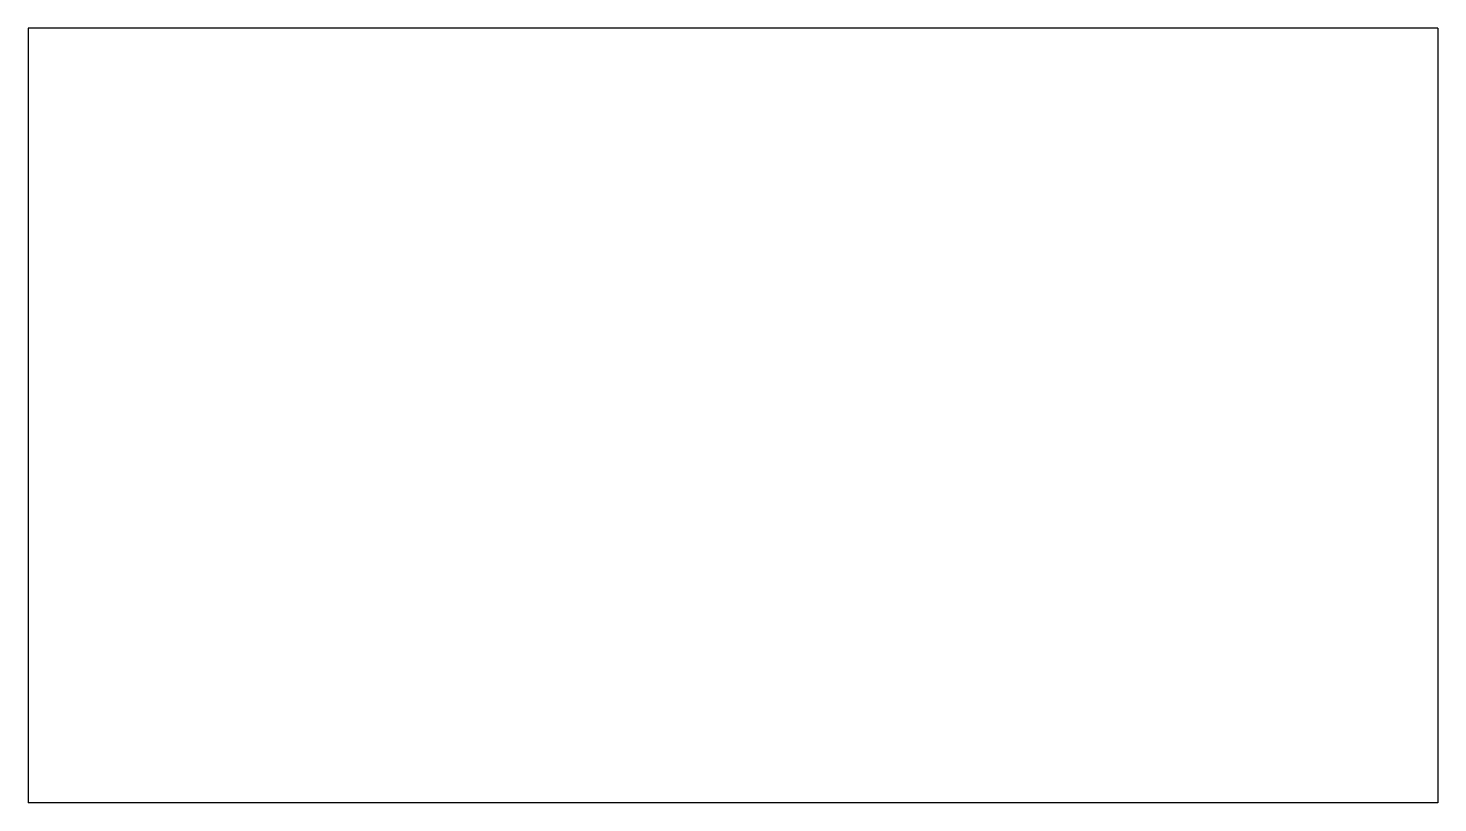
# Model space of a CAD drawing. Header units: millimetres. Extents: x 0 to 800, y -220 to 220.
import ezdxf

# ---------------------------------------------------------------- set-up
doc = ezdxf.new("R2010")
doc.units = ezdxf.units.MM

msp = doc.modelspace()

# ---------------------------------------------------------------- linework, layer by layer
at = {"color": 7, "linetype": 'Continuous', "lineweight": 25}
for p, q in [((0, 220), (0, -220)), ((800, 220), (0, 220)), ((800, 220), (800, -220)), ((800, -220), (0, -220))]:
    msp.add_line(p, q, dxfattribs=at)

doc.saveas('drawing.dxf')
